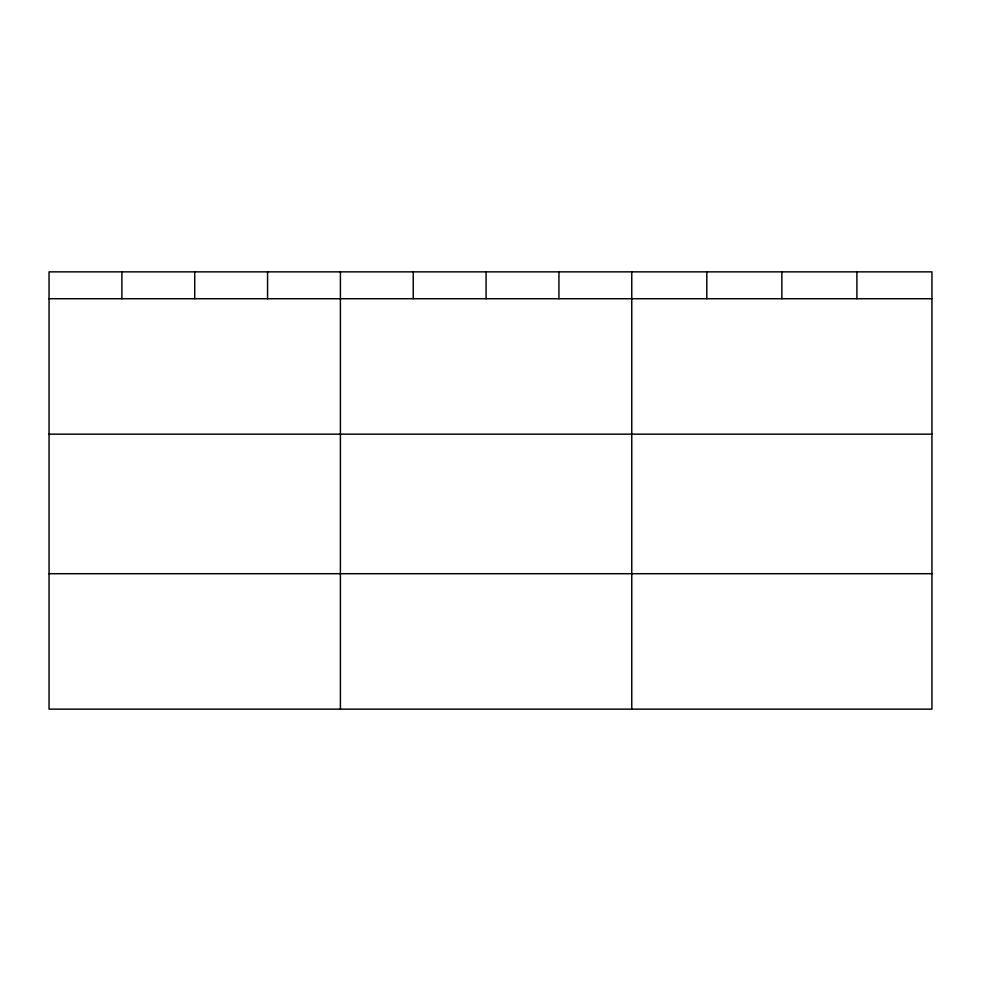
<?xml version="1.0" encoding="UTF-8"?>
<svg xmlns="http://www.w3.org/2000/svg" width="981" height="981" viewBox="0 0 981 981"><rect width="100%" height="100%" fill="white"/><g stroke="black" fill="none" stroke-linecap="round" stroke-linejoin="round"><path stroke-width="1.47" d="M931.95 434.166L931.95 271.86L49.05 271.86L49.05 709.14L931.95 709.14L931.95 434.166L49.05 434.166M49.05 298.727L931.95 298.727M49.05 573.701L931.95 573.701M856.904 271.86L856.904 298.727M781.857 271.86L781.857 298.727M706.811 271.86L706.811 298.727M631.764 271.86L631.764 709.14M558.925 271.86L558.925 298.727M486.086 271.86L486.086 298.727M413.246 271.86L413.246 298.727M340.407 271.86L340.407 709.14M267.568 271.86L267.568 298.727M194.729 271.86L194.729 298.727M121.889 271.86L121.889 298.727"/></g></svg>
